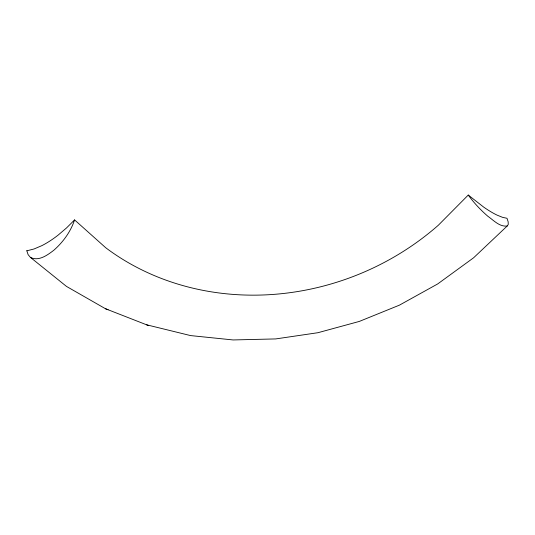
<?xml version="1.0" encoding="UTF-8"?>
<svg xmlns="http://www.w3.org/2000/svg" width="535" height="535" viewBox="0 0 535 535"><rect width="100%" height="100%" fill="white"/><g stroke="black" fill="none" stroke-linecap="round" stroke-linejoin="round"><path stroke-width="0.8" d="M146.53 324.785L190.58 335.585L233.106 339.946L275.712 338.922L317.93 332.71L359.313 321.428L399.398 305.164L437.69 283.938L473.615 257.776L507.193 226.017L508.25 224.466L508.17 221.838L506.993 218.287L502.586 217.35L497.162 215.164A53.413 13.074 43 0 1 483.794 207.185L468.259 195.054L438.339 225.235A254.413 227.141 -22.2 0 1 105.736 247.752L74.579 219.905C70.68 231.688 63.143 242.027 53.888 250.193C47.515 255.081 38.647 261.675 30.401 257.368L28.121 254.653L26.75 250.594M74.579 219.905L66.527 227.943L58.208 235.046A57.666 23.714 -46 0 1 41.737 245.699L34.039 248.976L26.984 250.781M507.193 226.017C499.603 227.074 493.531 220.206 487.8 216.227C480.53 209.914 473.923 202.845 468.259 195.054M30.401 257.368L66.474 286.406L105.462 308.728L108.103 309.752M105.462 308.728L148.697 325.621"/></g></svg>
